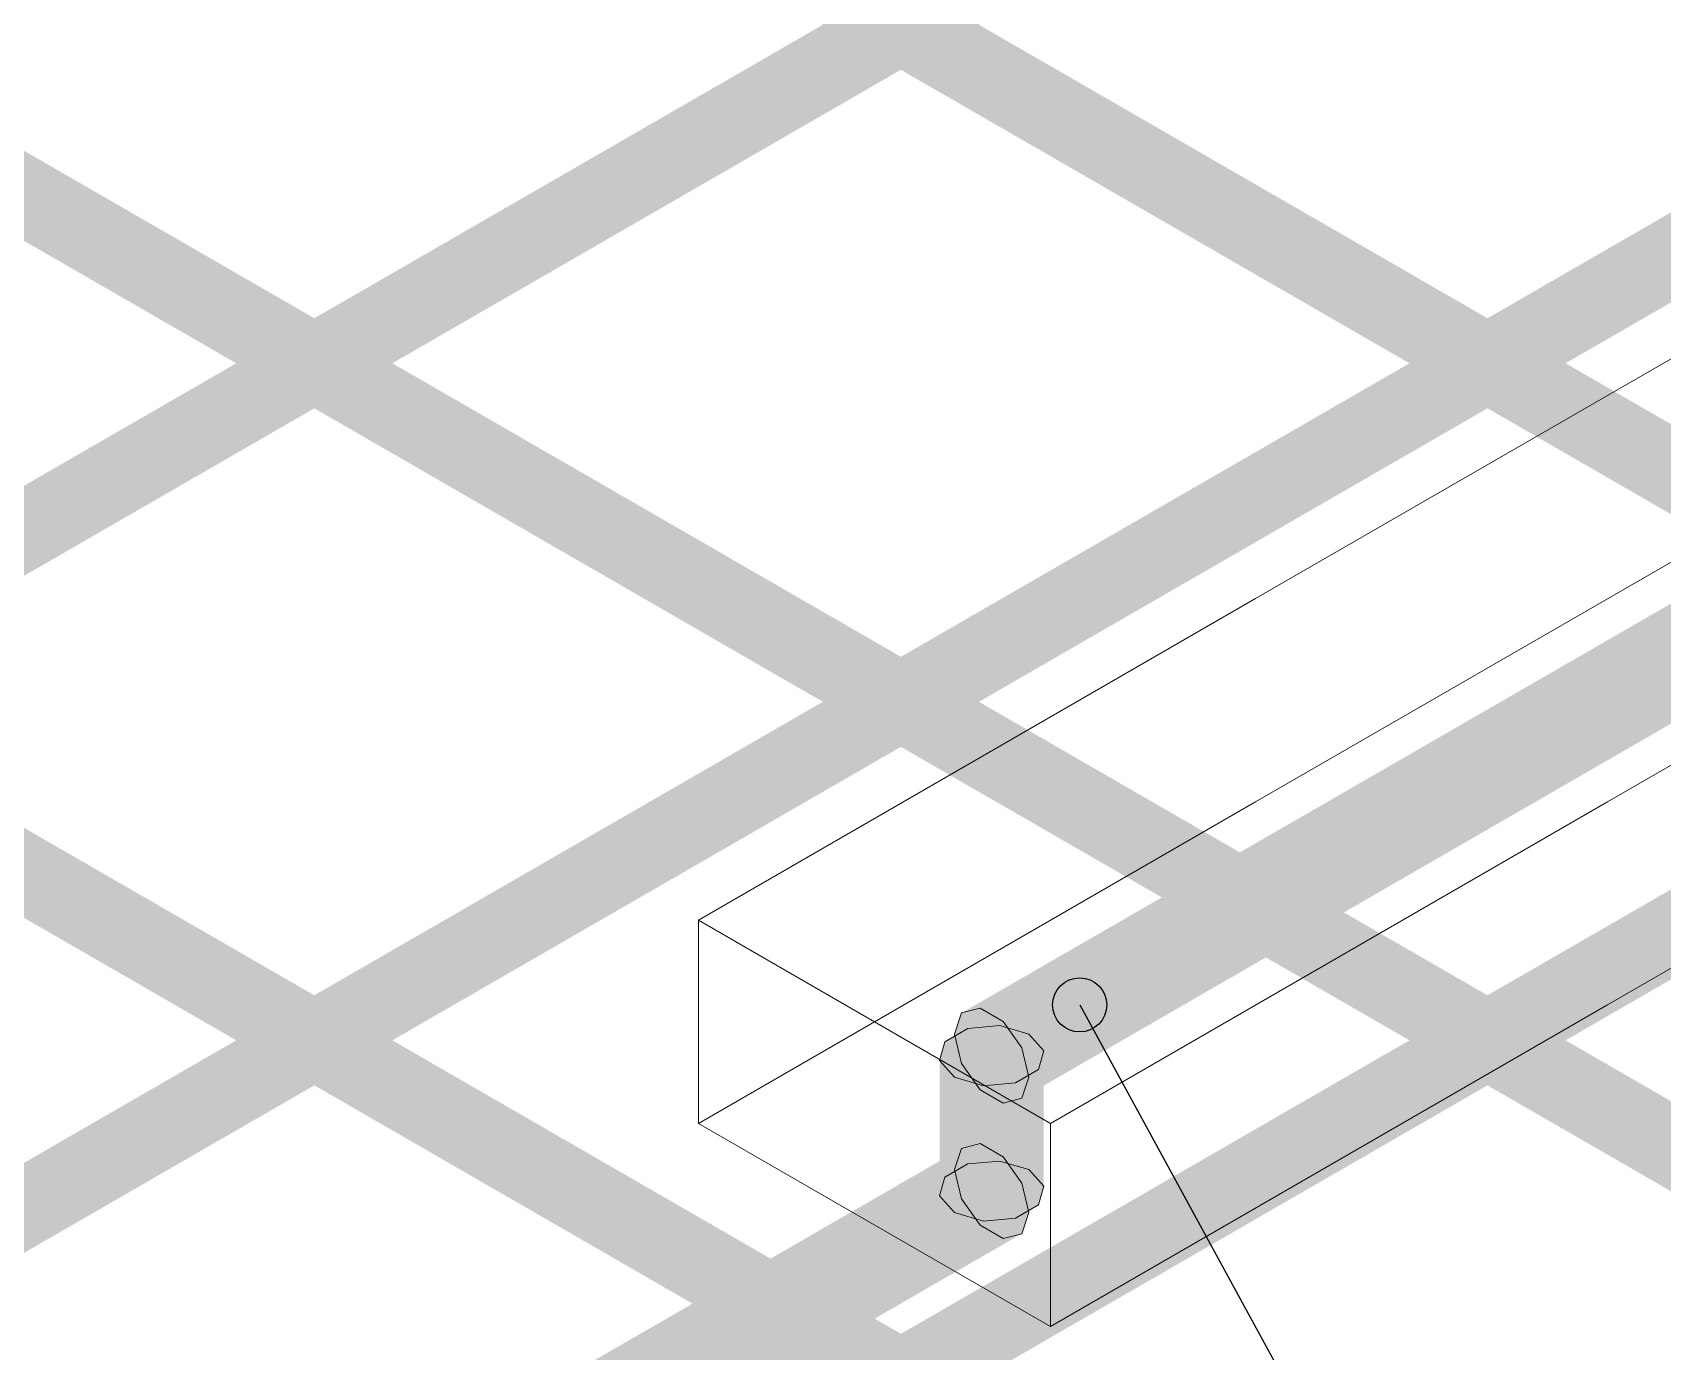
# Model space of a CAD drawing. Header units: metres. Extents: x 0 to 8.41, y 0 to 5.94.
# Drawn here: x 6.2283 to 6.7096, y 1.9076 to 2.2972 of the extents above; entities that cross this region are included whole.
import ezdxf

# ---------------------------------------------------------------- set-up
doc = ezdxf.new("R2010")
doc.units = ezdxf.units.M
doc.header["$LTSCALE"] = 0.25
doc.layers.add('ISO-3D', color=7, linetype='CONTINUOUS', lineweight=13)
doc.layers.add('ISO-3D-ARISTAS', color=250, linetype='CONTINUOUS', lineweight=13)
doc.layers.add('LLAMADAS-NUM', color=30, linetype='CONTINUOUS', lineweight=25, true_color=0xc05014)

msp = doc.modelspace()

# ---------------------------------------------------------------- linework, layer by layer
at = {"layer": 'ISO-3D', "true_color": 0x865538}
for points in [[(6.50696, 2.29279), (6.50283, 2.28695), (6.42435, 2.34048), (6.42023, 2.33464)], [(6.51206, 2.27762), (6.51618, 2.28346), (6.42945, 2.32531), (6.43358, 2.33115)], [(6.58956, 2.2451), (6.58544, 2.23926), (6.50696, 2.29279), (6.50283, 2.28695)], [(6.25115, 2.24048), (6.24702, 2.23464), (6.16854, 2.28818), (6.16442, 2.28233)], [(6.59466, 2.22992), (6.59879, 2.23577), (6.51206, 2.27762), (6.51618, 2.28346)], [(6.25625, 2.22531), (6.26037, 2.23115), (6.17364, 2.273), (6.17777, 2.27884)], [(6.67217, 2.19741), (6.66805, 2.19156), (6.58956, 2.2451), (6.58544, 2.23926)], [(6.33375, 2.19279), (6.32963, 2.18695), (6.25115, 2.24048), (6.24702, 2.23464)], [(6.67727, 2.18223), (6.68139, 2.18807), (6.59466, 2.22992), (6.59879, 2.23577)], [(6.33885, 2.17762), (6.34298, 2.18346), (6.25625, 2.22531), (6.26037, 2.23115)], [(6.75478, 2.14971), (6.75065, 2.14387), (6.67217, 2.19741), (6.66805, 2.19156)], [(6.41636, 2.1451), (6.41223, 2.13926), (6.33375, 2.19279), (6.32963, 2.18695)], [(6.75987, 2.13454), (6.764, 2.14038), (6.67727, 2.18223), (6.68139, 2.18807)], [(6.42146, 2.12992), (6.42558, 2.13577), (6.33885, 2.17762), (6.34298, 2.18346)], [(6.49896, 2.09741), (6.49484, 2.09156), (6.41636, 2.1451), (6.41223, 2.13926)], [(6.50406, 2.08223), (6.50819, 2.08807), (6.42146, 2.12992), (6.42558, 2.13577)], [(6.58157, 2.04971), (6.57745, 2.04387), (6.49896, 2.09741), (6.49484, 2.09156)], [(6.24315, 2.0451), (6.23903, 2.03926), (6.16055, 2.09279), (6.15642, 2.08695)], [(6.58667, 2.03454), (6.59079, 2.04038), (6.50406, 2.08223), (6.50819, 2.08807)], [(6.24825, 2.02992), (6.25238, 2.03577), (6.16565, 2.07762), (6.16977, 2.08346)], [(6.66418, 2.00202), (6.66005, 1.99618), (6.58157, 2.04971), (6.57745, 2.04387)], [(6.32576, 1.99741), (6.32164, 1.99156), (6.24315, 2.0451), (6.23903, 2.03926)], [(6.33086, 1.98223), (6.33498, 1.98807), (6.24825, 2.02992), (6.25238, 2.03577)], [(6.66927, 1.98685), (6.6734, 1.99269), (6.58667, 2.03454), (6.59079, 2.04038)], [(6.74678, 1.95433), (6.74266, 1.94849), (6.66418, 2.00202), (6.66005, 1.99618)], [(6.40837, 1.94971), (6.40424, 1.94387), (6.32576, 1.99741), (6.32164, 1.99156)], [(6.75188, 1.93916), (6.756, 1.945), (6.66927, 1.98685), (6.6734, 1.99269)], [(6.41346, 1.93454), (6.41759, 1.94038), (6.33086, 1.98223), (6.33498, 1.98807)], [(6.49097, 1.90202), (6.48685, 1.89618), (6.40837, 1.94971), (6.40424, 1.94387)], [(6.49607, 1.88685), (6.50019, 1.89269), (6.41346, 1.93454), (6.41759, 1.94038)]]:
    msp.add_solid(points, dxfattribs=at)
at = {"layer": 'ISO-3D', "true_color": 0x7c4f34}
for points in [[(6.51206, 2.29573), (6.50696, 2.29279), (6.42945, 2.34343), (6.42435, 2.34048)], [(6.50696, 2.27467), (6.51206, 2.27762), (6.42435, 2.32237), (6.42945, 2.32531)], [(6.49896, 2.31976), (6.50406, 2.31682), (6.41636, 2.27207), (6.42146, 2.26913)], [(6.50406, 2.2987), (6.49896, 2.30164), (6.42146, 2.25101), (6.41636, 2.25395)], [(6.59466, 2.24804), (6.58956, 2.2451), (6.51206, 2.29573), (6.50696, 2.29279)], [(6.25625, 2.24343), (6.25115, 2.24048), (6.17364, 2.29112), (6.16854, 2.28818)], [(6.58956, 2.22698), (6.59466, 2.22992), (6.50696, 2.27467), (6.51206, 2.27762)], [(6.25115, 2.22237), (6.25625, 2.22531), (6.16854, 2.27006), (6.17364, 2.273)], [(6.41636, 2.27207), (6.42146, 2.26913), (6.33375, 2.22438), (6.33885, 2.22143)], [(6.75478, 2.26745), (6.75987, 2.26451), (6.67217, 2.21976), (6.67727, 2.21682)], [(6.42146, 2.25101), (6.41636, 2.25395), (6.33885, 2.20332), (6.33375, 2.20626)], [(6.67727, 2.20035), (6.67217, 2.19741), (6.59466, 2.24804), (6.58956, 2.2451)], [(6.75987, 2.24639), (6.75478, 2.24934), (6.67727, 2.1987), (6.67217, 2.20164)], [(6.33885, 2.19573), (6.33375, 2.19279), (6.25625, 2.24343), (6.25115, 2.24048)], [(6.67217, 2.17929), (6.67727, 2.18223), (6.58956, 2.22698), (6.59466, 2.22992)], [(6.33375, 2.17467), (6.33885, 2.17762), (6.25115, 2.22237), (6.25625, 2.22531)], [(6.33375, 2.22438), (6.33885, 2.22143), (6.25115, 2.17668), (6.25625, 2.17374)], [(6.67217, 2.21976), (6.67727, 2.21682), (6.58956, 2.17207), (6.59466, 2.16913)], [(6.33885, 2.20332), (6.33375, 2.20626), (6.25625, 2.15562), (6.25115, 2.15857)], [(6.67727, 2.1987), (6.67217, 2.20164), (6.59466, 2.15101), (6.58956, 2.15395)], [(6.75987, 2.15266), (6.75478, 2.14971), (6.67727, 2.20035), (6.67217, 2.19741)], [(6.42146, 2.14804), (6.41636, 2.1451), (6.33885, 2.19573), (6.33375, 2.19279)], [(6.75478, 2.1316), (6.75987, 2.13454), (6.67217, 2.17929), (6.67727, 2.18223)], [(6.25115, 2.17668), (6.25625, 2.17374), (6.16854, 2.12899), (6.17364, 2.12605)], [(6.41636, 2.12698), (6.42146, 2.12992), (6.33375, 2.17467), (6.33885, 2.17762)], [(6.58956, 2.17207), (6.59466, 2.16913), (6.50696, 2.12438), (6.51206, 2.12143)], [(6.25625, 2.15562), (6.25115, 2.15857), (6.17364, 2.10793), (6.16854, 2.11087)], [(6.59466, 2.15101), (6.58956, 2.15395), (6.51206, 2.10332), (6.50696, 2.10626)], [(6.50406, 2.10035), (6.49896, 2.09741), (6.42146, 2.14804), (6.41636, 2.1451)], [(6.49896, 2.07929), (6.50406, 2.08223), (6.41636, 2.12698), (6.42146, 2.12992)], [(6.50696, 2.12438), (6.51206, 2.12143), (6.42435, 2.07668), (6.42945, 2.07374)], [(6.51206, 2.10332), (6.50696, 2.10626), (6.42945, 2.05562), (6.42435, 2.05857)], [(6.58667, 2.05266), (6.58157, 2.04971), (6.50406, 2.10035), (6.49896, 2.09741)], [(6.24825, 2.04804), (6.24315, 2.0451), (6.16565, 2.09573), (6.16055, 2.09279)], [(6.58157, 2.0316), (6.58667, 2.03454), (6.49896, 2.07929), (6.50406, 2.08223)], [(6.24315, 2.02698), (6.24825, 2.02992), (6.16055, 2.07467), (6.16565, 2.07762)], [(6.42435, 2.07668), (6.42945, 2.07374), (6.34175, 2.02899), (6.34685, 2.02605)], [(6.76277, 2.07207), (6.76787, 2.06913), (6.68016, 2.02438), (6.68526, 2.02143)], [(6.42945, 2.05562), (6.42435, 2.05857), (6.34685, 2.00793), (6.34175, 2.01087)], [(6.66927, 2.00497), (6.66418, 2.00202), (6.58667, 2.05266), (6.58157, 2.04971)], [(6.76787, 2.05101), (6.76277, 2.05395), (6.68526, 2.00332), (6.68016, 2.00626)], [(6.33086, 2.00035), (6.32576, 1.99741), (6.24825, 2.04804), (6.24315, 2.0451)], [(6.66418, 1.9839), (6.66927, 1.98685), (6.58157, 2.0316), (6.58667, 2.03454)], [(6.32576, 1.97929), (6.33086, 1.98223), (6.24315, 2.02698), (6.24825, 2.02992)], [(6.34175, 2.02899), (6.34685, 2.02605), (6.25914, 1.9813), (6.26424, 1.97836)], [(6.68016, 2.02438), (6.68526, 2.02143), (6.59756, 1.97668), (6.60266, 1.97374)], [(6.34685, 2.00793), (6.34175, 2.01087), (6.26424, 1.96024), (6.25914, 1.96318)], [(6.68526, 2.00332), (6.68016, 2.00626), (6.60266, 1.95562), (6.59756, 1.95857)], [(6.75188, 1.95727), (6.74678, 1.95433), (6.66927, 2.00497), (6.66418, 2.00202)], [(6.41346, 1.95266), (6.40837, 1.94971), (6.33086, 2.00035), (6.32576, 1.99741)], [(6.74678, 1.93621), (6.75188, 1.93916), (6.66418, 1.9839), (6.66927, 1.98685)], [(6.25914, 1.9813), (6.26424, 1.97836), (6.17654, 1.93361), (6.18163, 1.93066)], [(6.40837, 1.9316), (6.41346, 1.93454), (6.32576, 1.97929), (6.33086, 1.98223)], [(6.59756, 1.97668), (6.60266, 1.97374), (6.51495, 1.92899), (6.52005, 1.92605)], [(6.26424, 1.96024), (6.25914, 1.96318), (6.18163, 1.91255), (6.17654, 1.91549)], [(6.60266, 1.95562), (6.59756, 1.95857), (6.52005, 1.90793), (6.51495, 1.91087)], [(6.49607, 1.90497), (6.49097, 1.90202), (6.41346, 1.95266), (6.40837, 1.94971)], [(6.49097, 1.8839), (6.49607, 1.88685), (6.40837, 1.9316), (6.41346, 1.93454)], [(6.51495, 1.92899), (6.52005, 1.92605), (6.43235, 1.8813), (6.43745, 1.87836)], [(6.52005, 1.90793), (6.51495, 1.91087), (6.43745, 1.86024), (6.43235, 1.86318)]]:
    msp.add_solid(points, dxfattribs=at)
at = {"layer": 'ISO-3D', "true_color": 0x603d28}
for points in [[(6.51618, 2.29466), (6.51206, 2.29573), (6.43358, 2.34235), (6.42945, 2.34343)], [(6.51776, 2.28997), (6.51618, 2.29466), (6.43515, 2.33766), (6.43358, 2.34235)], [(6.50126, 2.28044), (6.50283, 2.27575), (6.41865, 2.32813), (6.42023, 2.32344)], [(6.50283, 2.27575), (6.50696, 2.27467), (6.42023, 2.32344), (6.42435, 2.32237)], [(6.59879, 2.24696), (6.59466, 2.24804), (6.51618, 2.29466), (6.51206, 2.29573)], [(6.26037, 2.24235), (6.25625, 2.24343), (6.17777, 2.29004), (6.17364, 2.29112)], [(6.60036, 2.24227), (6.59879, 2.24696), (6.51776, 2.28997), (6.51618, 2.29466)], [(6.26195, 2.23766), (6.26037, 2.24235), (6.17934, 2.28535), (6.17777, 2.29004)], [(6.58386, 2.23275), (6.58544, 2.22806), (6.50126, 2.28044), (6.50283, 2.27575)], [(6.24545, 2.22813), (6.24702, 2.22344), (6.16284, 2.27583), (6.16442, 2.27114)], [(6.58544, 2.22806), (6.58956, 2.22698), (6.50283, 2.27575), (6.50696, 2.27467)], [(6.24702, 2.22344), (6.25115, 2.22237), (6.16442, 2.27114), (6.16854, 2.27006)], [(6.68139, 2.19927), (6.67727, 2.20035), (6.59879, 2.24696), (6.59466, 2.24804)], [(6.34298, 2.19466), (6.33885, 2.19573), (6.26037, 2.24235), (6.25625, 2.24343)], [(6.68297, 2.19458), (6.68139, 2.19927), (6.60036, 2.24227), (6.59879, 2.24696)], [(6.34455, 2.18997), (6.34298, 2.19466), (6.26195, 2.23766), (6.26037, 2.24235)], [(6.66647, 2.18506), (6.66805, 2.18037), (6.58386, 2.23275), (6.58544, 2.22806)], [(6.32805, 2.18044), (6.32963, 2.17575), (6.24545, 2.22813), (6.24702, 2.22344)], [(6.32963, 2.17575), (6.33375, 2.17467), (6.24702, 2.22344), (6.25115, 2.22237)], [(6.66805, 2.18037), (6.67217, 2.17929), (6.58544, 2.22806), (6.58956, 2.22698)], [(6.764, 2.15158), (6.75987, 2.15266), (6.68139, 2.19927), (6.67727, 2.20035)], [(6.42558, 2.14696), (6.42146, 2.14804), (6.34298, 2.19466), (6.33885, 2.19573)], [(6.42716, 2.14227), (6.42558, 2.14696), (6.34455, 2.18997), (6.34298, 2.19466)], [(6.76557, 2.14689), (6.764, 2.15158), (6.68297, 2.19458), (6.68139, 2.19927)], [(6.74908, 2.13736), (6.75065, 2.13268), (6.66647, 2.18506), (6.66805, 2.18037)], [(6.41066, 2.13275), (6.41223, 2.12806), (6.32805, 2.18044), (6.32963, 2.17575)], [(6.75065, 2.13268), (6.75478, 2.1316), (6.66805, 2.18037), (6.67217, 2.17929)], [(6.41223, 2.12806), (6.41636, 2.12698), (6.32963, 2.17575), (6.33375, 2.17467)], [(6.50819, 2.09927), (6.50406, 2.10035), (6.42558, 2.14696), (6.42146, 2.14804)], [(6.50976, 2.09458), (6.50819, 2.09927), (6.42716, 2.14227), (6.42558, 2.14696)], [(6.49326, 2.08506), (6.49484, 2.08037), (6.41066, 2.13275), (6.41223, 2.12806)], [(6.49484, 2.08037), (6.49896, 2.07929), (6.41223, 2.12806), (6.41636, 2.12698)], [(6.59079, 2.05158), (6.58667, 2.05266), (6.50819, 2.09927), (6.50406, 2.10035)], [(6.59237, 2.04689), (6.59079, 2.05158), (6.50976, 2.09458), (6.50819, 2.09927)], [(6.25238, 2.04696), (6.24825, 2.04804), (6.16977, 2.09466), (6.16565, 2.09573)], [(6.25395, 2.04227), (6.25238, 2.04696), (6.17135, 2.08997), (6.16977, 2.09466)], [(6.57587, 2.03736), (6.57745, 2.03268), (6.49326, 2.08506), (6.49484, 2.08037)], [(6.23745, 2.03275), (6.23903, 2.02806), (6.15485, 2.08044), (6.15642, 2.07575)], [(6.57745, 2.03268), (6.58157, 2.0316), (6.49484, 2.08037), (6.49896, 2.07929)], [(6.23903, 2.02806), (6.24315, 2.02698), (6.15642, 2.07575), (6.16055, 2.07467)], [(6.6734, 2.00389), (6.66927, 2.00497), (6.59079, 2.05158), (6.58667, 2.05266)], [(6.67497, 1.9992), (6.6734, 2.00389), (6.59237, 2.04689), (6.59079, 2.05158)], [(6.33498, 1.99927), (6.33086, 2.00035), (6.25238, 2.04696), (6.24825, 2.04804)], [(6.33656, 1.99458), (6.33498, 1.99927), (6.25395, 2.04227), (6.25238, 2.04696)], [(6.65848, 1.98967), (6.66005, 1.98498), (6.57587, 2.03736), (6.57745, 2.03268)], [(6.32006, 1.98506), (6.32164, 1.98037), (6.23745, 2.03275), (6.23903, 2.02806)], [(6.66005, 1.98498), (6.66418, 1.9839), (6.57745, 2.03268), (6.58157, 2.0316)], [(6.32164, 1.98037), (6.32576, 1.97929), (6.23903, 2.02806), (6.24315, 2.02698)], [(6.756, 1.95619), (6.75188, 1.95727), (6.6734, 2.00389), (6.66927, 2.00497)], [(6.75758, 1.9515), (6.756, 1.95619), (6.67497, 1.9992), (6.6734, 2.00389)], [(6.41759, 1.95158), (6.41346, 1.95266), (6.33498, 1.99927), (6.33086, 2.00035)], [(6.41916, 1.94689), (6.41759, 1.95158), (6.33656, 1.99458), (6.33498, 1.99927)], [(6.74108, 1.94198), (6.74266, 1.93729), (6.65848, 1.98967), (6.66005, 1.98498)], [(6.40267, 1.93736), (6.40424, 1.93268), (6.32006, 1.98506), (6.32164, 1.98037)], [(6.74266, 1.93729), (6.74678, 1.93621), (6.66005, 1.98498), (6.66418, 1.9839)], [(6.40424, 1.93268), (6.40837, 1.9316), (6.32164, 1.98037), (6.32576, 1.97929)], [(6.50019, 1.90389), (6.49607, 1.90497), (6.41759, 1.95158), (6.41346, 1.95266)], [(6.50177, 1.8992), (6.50019, 1.90389), (6.41916, 1.94689), (6.41759, 1.95158)], [(6.48527, 1.88967), (6.48685, 1.88498), (6.40267, 1.93736), (6.40424, 1.93268)], [(6.48685, 1.88498), (6.49097, 1.8839), (6.40424, 1.93268), (6.40837, 1.9316)]]:
    msp.add_solid(points, dxfattribs=at)
at = {"layer": 'ISO-3D', "true_color": 0x7b4f34}
for points in [[(6.50283, 2.28695), (6.50126, 2.28044), (6.42023, 2.33464), (6.41865, 2.32813)], [(6.51618, 2.28346), (6.51776, 2.28997), (6.43358, 2.33115), (6.43515, 2.33766)], [(6.58544, 2.23926), (6.58386, 2.23275), (6.50283, 2.28695), (6.50126, 2.28044)], [(6.59879, 2.23577), (6.60036, 2.24227), (6.51618, 2.28346), (6.51776, 2.28997)], [(6.24702, 2.23464), (6.24545, 2.22813), (6.16442, 2.28233), (6.16284, 2.27583)], [(6.26037, 2.23115), (6.26195, 2.23766), (6.17777, 2.27884), (6.17934, 2.28535)], [(6.66805, 2.19156), (6.66647, 2.18506), (6.58544, 2.23926), (6.58386, 2.23275)], [(6.68139, 2.18807), (6.68297, 2.19458), (6.59879, 2.23577), (6.60036, 2.24227)], [(6.32963, 2.18695), (6.32805, 2.18044), (6.24702, 2.23464), (6.24545, 2.22813)], [(6.34298, 2.18346), (6.34455, 2.18997), (6.26037, 2.23115), (6.26195, 2.23766)], [(6.764, 2.14038), (6.76557, 2.14689), (6.68139, 2.18807), (6.68297, 2.19458)], [(6.42558, 2.13577), (6.42716, 2.14227), (6.34298, 2.18346), (6.34455, 2.18997)], [(6.75065, 2.14387), (6.74908, 2.13736), (6.66805, 2.19156), (6.66647, 2.18506)], [(6.41223, 2.13926), (6.41066, 2.13275), (6.32963, 2.18695), (6.32805, 2.18044)], [(6.50819, 2.08807), (6.50976, 2.09458), (6.42558, 2.13577), (6.42716, 2.14227)], [(6.49484, 2.09156), (6.49326, 2.08506), (6.41223, 2.13926), (6.41066, 2.13275)], [(6.59079, 2.04038), (6.59237, 2.04689), (6.50819, 2.08807), (6.50976, 2.09458)], [(6.25238, 2.03577), (6.25395, 2.04227), (6.16977, 2.08346), (6.17135, 2.08997)], [(6.57745, 2.04387), (6.57587, 2.03736), (6.49484, 2.09156), (6.49326, 2.08506)], [(6.23903, 2.03926), (6.23745, 2.03275), (6.15642, 2.08695), (6.15485, 2.08044)], [(6.6734, 1.99269), (6.67497, 1.9992), (6.59079, 2.04038), (6.59237, 2.04689)], [(6.33498, 1.98807), (6.33656, 1.99458), (6.25238, 2.03577), (6.25395, 2.04227)], [(6.66005, 1.99618), (6.65848, 1.98967), (6.57745, 2.04387), (6.57587, 2.03736)], [(6.32164, 1.99156), (6.32006, 1.98506), (6.23903, 2.03926), (6.23745, 2.03275)], [(6.756, 1.945), (6.75758, 1.9515), (6.6734, 1.99269), (6.67497, 1.9992)], [(6.41759, 1.94038), (6.41916, 1.94689), (6.33498, 1.98807), (6.33656, 1.99458)], [(6.74266, 1.94849), (6.74108, 1.94198), (6.66005, 1.99618), (6.65848, 1.98967)], [(6.40424, 1.94387), (6.40267, 1.93736), (6.32164, 1.99156), (6.32006, 1.98506)], [(6.50019, 1.89269), (6.50177, 1.8992), (6.41759, 1.94038), (6.41916, 1.94689)], [(6.48685, 1.89618), (6.48527, 1.88967), (6.40424, 1.94387), (6.40267, 1.93736)]]:
    msp.add_solid(points, dxfattribs=at)
at = {"layer": 'ISO-3D', "true_color": 0x67422b}
for points in [[(6.49484, 2.31868), (6.49896, 2.31976), (6.41223, 2.27099), (6.41636, 2.27207)], [(6.50819, 2.29978), (6.50406, 2.2987), (6.42558, 2.25209), (6.42146, 2.25101)], [(6.41223, 2.27099), (6.41636, 2.27207), (6.32963, 2.2233), (6.33375, 2.22438)], [(6.75065, 2.26637), (6.75478, 2.26745), (6.66805, 2.21868), (6.67217, 2.21976)], [(6.42558, 2.25209), (6.42146, 2.25101), (6.34298, 2.20439), (6.33885, 2.20332)], [(6.764, 2.24747), (6.75987, 2.24639), (6.68139, 2.19978), (6.67727, 2.1987)], [(6.32963, 2.2233), (6.33375, 2.22438), (6.24702, 2.17561), (6.25115, 2.17668)], [(6.66805, 2.21868), (6.67217, 2.21976), (6.58544, 2.17099), (6.58956, 2.17207)], [(6.34298, 2.20439), (6.33885, 2.20332), (6.26037, 2.1567), (6.25625, 2.15562)], [(6.68139, 2.19978), (6.67727, 2.1987), (6.59879, 2.15209), (6.59466, 2.15101)], [(6.24702, 2.17561), (6.25115, 2.17668), (6.16442, 2.12791), (6.16854, 2.12899)], [(6.58544, 2.17099), (6.58956, 2.17207), (6.50283, 2.1233), (6.50696, 2.12438)], [(6.26037, 2.1567), (6.25625, 2.15562), (6.17777, 2.10901), (6.17364, 2.10793)], [(6.59879, 2.15209), (6.59466, 2.15101), (6.51618, 2.10439), (6.51206, 2.10332)], [(6.50283, 2.1233), (6.50696, 2.12438), (6.42023, 2.07561), (6.42435, 2.07668)], [(6.51618, 2.10439), (6.51206, 2.10332), (6.43358, 2.0567), (6.42945, 2.05562)], [(6.42023, 2.07561), (6.42435, 2.07668), (6.33762, 2.02791), (6.34175, 2.02899)], [(6.75864, 2.07099), (6.76277, 2.07207), (6.67604, 2.0233), (6.68016, 2.02438)], [(6.43358, 2.0567), (6.42945, 2.05562), (6.35097, 2.00901), (6.34685, 2.00793)], [(6.77199, 2.05209), (6.76787, 2.05101), (6.68939, 2.00439), (6.68526, 2.00332)], [(6.33762, 2.02791), (6.34175, 2.02899), (6.25502, 1.98022), (6.25914, 1.9813)], [(6.67604, 2.0233), (6.68016, 2.02438), (6.59343, 1.97561), (6.59756, 1.97668)], [(6.35097, 2.00901), (6.34685, 2.00793), (6.26836, 1.96132), (6.26424, 1.96024)], [(6.68939, 2.00439), (6.68526, 2.00332), (6.60678, 1.9567), (6.60266, 1.95562)], [(6.25502, 1.98022), (6.25914, 1.9813), (6.17241, 1.93253), (6.17654, 1.93361)], [(6.59343, 1.97561), (6.59756, 1.97668), (6.51083, 1.92791), (6.51495, 1.92899)], [(6.26836, 1.96132), (6.26424, 1.96024), (6.18576, 1.91363), (6.18163, 1.91255)], [(6.60678, 1.9567), (6.60266, 1.95562), (6.52418, 1.90901), (6.52005, 1.90793)], [(6.51083, 1.92791), (6.51495, 1.92899), (6.42822, 1.88022), (6.43235, 1.8813)], [(6.52418, 1.90901), (6.52005, 1.90793), (6.44157, 1.86132), (6.43745, 1.86024)]]:
    msp.add_solid(points, dxfattribs=at)
at = {"layer": 'ISO-3D', "true_color": 0x553624}
for points in [[(6.49326, 2.31399), (6.49484, 2.31868), (6.41066, 2.2663), (6.41223, 2.27099)], [(6.50976, 2.30447), (6.50819, 2.29978), (6.42716, 2.25678), (6.42558, 2.25209)], [(6.41066, 2.2663), (6.41223, 2.27099), (6.32805, 2.21861), (6.32963, 2.2233)], [(6.74908, 2.26169), (6.75065, 2.26637), (6.66647, 2.21399), (6.66805, 2.21868)], [(6.42716, 2.25678), (6.42558, 2.25209), (6.34455, 2.20908), (6.34298, 2.20439)], [(6.76557, 2.25216), (6.764, 2.24747), (6.68297, 2.20447), (6.68139, 2.19978)], [(6.32805, 2.21861), (6.32963, 2.2233), (6.24545, 2.17092), (6.24702, 2.17561)], [(6.66647, 2.21399), (6.66805, 2.21868), (6.58386, 2.1663), (6.58544, 2.17099)], [(6.34455, 2.20908), (6.34298, 2.20439), (6.26195, 2.16139), (6.26037, 2.1567)], [(6.68297, 2.20447), (6.68139, 2.19978), (6.60036, 2.15678), (6.59879, 2.15209)], [(6.24545, 2.17092), (6.24702, 2.17561), (6.16284, 2.12322), (6.16442, 2.12791)], [(6.58386, 2.1663), (6.58544, 2.17099), (6.50126, 2.11861), (6.50283, 2.1233)], [(6.26195, 2.16139), (6.26037, 2.1567), (6.17934, 2.1137), (6.17777, 2.10901)], [(6.60036, 2.15678), (6.59879, 2.15209), (6.51776, 2.10908), (6.51618, 2.10439)], [(6.50126, 2.11861), (6.50283, 2.1233), (6.41865, 2.07092), (6.42023, 2.07561)], [(6.51776, 2.10908), (6.51618, 2.10439), (6.43515, 2.06139), (6.43358, 2.0567)], [(6.41865, 2.07092), (6.42023, 2.07561), (6.33605, 2.02322), (6.33762, 2.02791)], [(6.75707, 2.0663), (6.75864, 2.07099), (6.67446, 2.01861), (6.67604, 2.0233)], [(6.43515, 2.06139), (6.43358, 2.0567), (6.35255, 2.0137), (6.35097, 2.00901)], [(6.77357, 2.05678), (6.77199, 2.05209), (6.69096, 2.00908), (6.68939, 2.00439)], [(6.33605, 2.02322), (6.33762, 2.02791), (6.25344, 1.97553), (6.25502, 1.98022)], [(6.67446, 2.01861), (6.67604, 2.0233), (6.59186, 1.97092), (6.59343, 1.97561)], [(6.35255, 2.0137), (6.35097, 2.00901), (6.26994, 1.96601), (6.26836, 1.96132)], [(6.69096, 2.00908), (6.68939, 2.00439), (6.60836, 1.96139), (6.60678, 1.9567)], [(6.25344, 1.97553), (6.25502, 1.98022), (6.17084, 1.92784), (6.17241, 1.93253)], [(6.59186, 1.97092), (6.59343, 1.97561), (6.50925, 1.92322), (6.51083, 1.92791)], [(6.26994, 1.96601), (6.26836, 1.96132), (6.18733, 1.91831), (6.18576, 1.91363)], [(6.60836, 1.96139), (6.60678, 1.9567), (6.52575, 1.9137), (6.52418, 1.90901)], [(6.50925, 1.92322), (6.51083, 1.92791), (6.42665, 1.87553), (6.42822, 1.88022)], [(6.52575, 1.9137), (6.52418, 1.90901), (6.44315, 1.86601), (6.44157, 1.86132)]]:
    msp.add_solid(points, dxfattribs=at)
at = {"layer": 'ISO-3D', "true_color": 0x7f5135}
for points in [[(6.50406, 2.31682), (6.50819, 2.31098), (6.42146, 2.26913), (6.42558, 2.26328)], [(6.49896, 2.30164), (6.49484, 2.30749), (6.41636, 2.25395), (6.41223, 2.25979)], [(6.42146, 2.26913), (6.42558, 2.26328), (6.33885, 2.22143), (6.34298, 2.21559)], [(6.75987, 2.26451), (6.764, 2.25867), (6.67727, 2.21682), (6.68139, 2.21098)], [(6.41636, 2.25395), (6.41223, 2.25979), (6.33375, 2.20626), (6.32963, 2.2121)], [(6.75478, 2.24934), (6.75065, 2.25518), (6.67217, 2.20164), (6.66805, 2.20749)], [(6.33885, 2.22143), (6.34298, 2.21559), (6.25625, 2.17374), (6.26037, 2.1679)], [(6.67727, 2.21682), (6.68139, 2.21098), (6.59466, 2.16913), (6.59879, 2.16328)], [(6.33375, 2.20626), (6.32963, 2.2121), (6.25115, 2.15857), (6.24702, 2.16441)], [(6.67217, 2.20164), (6.66805, 2.20749), (6.58956, 2.15395), (6.58544, 2.15979)], [(6.25625, 2.17374), (6.26037, 2.1679), (6.17364, 2.12605), (6.17777, 2.12021)], [(6.59466, 2.16913), (6.59879, 2.16328), (6.51206, 2.12143), (6.51618, 2.11559)], [(6.25115, 2.15857), (6.24702, 2.16441), (6.16854, 2.11087), (6.16442, 2.11672)], [(6.58956, 2.15395), (6.58544, 2.15979), (6.50696, 2.10626), (6.50283, 2.1121)], [(6.51206, 2.12143), (6.51618, 2.11559), (6.42945, 2.07374), (6.43358, 2.0679)], [(6.50696, 2.10626), (6.50283, 2.1121), (6.42435, 2.05857), (6.42023, 2.06441)], [(6.42945, 2.07374), (6.43358, 2.0679), (6.34685, 2.02605), (6.35097, 2.02021)], [(6.76787, 2.06913), (6.77199, 2.06328), (6.68526, 2.02143), (6.68939, 2.01559)], [(6.42435, 2.05857), (6.42023, 2.06441), (6.34175, 2.01087), (6.33762, 2.01672)], [(6.76277, 2.05395), (6.75864, 2.05979), (6.68016, 2.00626), (6.67604, 2.0121)], [(6.34685, 2.02605), (6.35097, 2.02021), (6.26424, 1.97836), (6.26836, 1.97251)], [(6.68526, 2.02143), (6.68939, 2.01559), (6.60266, 1.97374), (6.60678, 1.9679)], [(6.34175, 2.01087), (6.33762, 2.01672), (6.25914, 1.96318), (6.25502, 1.96902)], [(6.68016, 2.00626), (6.67604, 2.0121), (6.59756, 1.95857), (6.59343, 1.96441)], [(6.26424, 1.97836), (6.26836, 1.97251), (6.18163, 1.93066), (6.18576, 1.92482)], [(6.60266, 1.97374), (6.60678, 1.9679), (6.52005, 1.92605), (6.52418, 1.92021)], [(6.25914, 1.96318), (6.25502, 1.96902), (6.17654, 1.91549), (6.17241, 1.92133)], [(6.59756, 1.95857), (6.59343, 1.96441), (6.51495, 1.91087), (6.51083, 1.91672)], [(6.52005, 1.92605), (6.52418, 1.92021), (6.43745, 1.87836), (6.44157, 1.87251)], [(6.51495, 1.91087), (6.51083, 1.91672), (6.43235, 1.86318), (6.42822, 1.86902)]]:
    msp.add_solid(points, dxfattribs=at)
at = {"layer": 'ISO-3D', "true_color": 0x70472f}
for points in [[(6.49484, 2.30749), (6.49326, 2.31399), (6.41223, 2.25979), (6.41066, 2.2663)], [(6.50819, 2.31098), (6.50976, 2.30447), (6.42558, 2.26328), (6.42716, 2.25678)], [(6.41223, 2.25979), (6.41066, 2.2663), (6.32963, 2.2121), (6.32805, 2.21861)], [(6.42558, 2.26328), (6.42716, 2.25678), (6.34298, 2.21559), (6.34455, 2.20908)], [(6.75065, 2.25518), (6.74908, 2.26169), (6.66805, 2.20749), (6.66647, 2.21399)], [(6.764, 2.25867), (6.76557, 2.25216), (6.68139, 2.21098), (6.68297, 2.20447)], [(6.32963, 2.2121), (6.32805, 2.21861), (6.24702, 2.16441), (6.24545, 2.17092)], [(6.34298, 2.21559), (6.34455, 2.20908), (6.26037, 2.1679), (6.26195, 2.16139)], [(6.66805, 2.20749), (6.66647, 2.21399), (6.58544, 2.15979), (6.58386, 2.1663)], [(6.68139, 2.21098), (6.68297, 2.20447), (6.59879, 2.16328), (6.60036, 2.15678)], [(6.24702, 2.16441), (6.24545, 2.17092), (6.16442, 2.11672), (6.16284, 2.12322)], [(6.26037, 2.1679), (6.26195, 2.16139), (6.17777, 2.12021), (6.17934, 2.1137)], [(6.58544, 2.15979), (6.58386, 2.1663), (6.50283, 2.1121), (6.50126, 2.11861)], [(6.59879, 2.16328), (6.60036, 2.15678), (6.51618, 2.11559), (6.51776, 2.10908)], [(6.50283, 2.1121), (6.50126, 2.11861), (6.42023, 2.06441), (6.41865, 2.07092)], [(6.51618, 2.11559), (6.51776, 2.10908), (6.43358, 2.0679), (6.43515, 2.06139)], [(6.42023, 2.06441), (6.41865, 2.07092), (6.33762, 2.01672), (6.33605, 2.02322)], [(6.43358, 2.0679), (6.43515, 2.06139), (6.35097, 2.02021), (6.35255, 2.0137)], [(6.75864, 2.05979), (6.75707, 2.0663), (6.67604, 2.0121), (6.67446, 2.01861)], [(6.77199, 2.06328), (6.77357, 2.05678), (6.68939, 2.01559), (6.69096, 2.00908)], [(6.33762, 2.01672), (6.33605, 2.02322), (6.25502, 1.96902), (6.25344, 1.97553)], [(6.35097, 2.02021), (6.35255, 2.0137), (6.26836, 1.97251), (6.26994, 1.96601)], [(6.67604, 2.0121), (6.67446, 2.01861), (6.59343, 1.96441), (6.59186, 1.97092)], [(6.68939, 2.01559), (6.69096, 2.00908), (6.60678, 1.9679), (6.60836, 1.96139)], [(6.25502, 1.96902), (6.25344, 1.97553), (6.17241, 1.92133), (6.17084, 1.92784)], [(6.26836, 1.97251), (6.26994, 1.96601), (6.18576, 1.92482), (6.18733, 1.91831)], [(6.59343, 1.96441), (6.59186, 1.97092), (6.51083, 1.91672), (6.50925, 1.92322)], [(6.60678, 1.9679), (6.60836, 1.96139), (6.52418, 1.92021), (6.52575, 1.9137)], [(6.51083, 1.91672), (6.50925, 1.92322), (6.42822, 1.86902), (6.42665, 1.87553)], [(6.52418, 1.92021), (6.52575, 1.9137), (6.44157, 1.87251), (6.44315, 1.86601)]]:
    msp.add_solid(points, dxfattribs=at)
at = {"layer": 'ISO-3D', "true_color": 0x4f4d49}
for points in [[(6.76032, 2.15135), (6.76242, 2.1576), (6.67371, 2.10135), (6.67581, 2.1076)], [(6.78231, 2.13865), (6.78021, 2.1324), (6.69571, 2.08865), (6.69361, 2.0824)], [(6.67371, 2.10135), (6.67581, 2.1076), (6.58711, 2.05135), (6.58921, 2.0576)], [(6.69571, 2.08865), (6.69361, 2.0824), (6.60911, 2.03865), (6.60701, 2.0324)], [(6.58711, 2.05135), (6.58921, 2.0576), (6.50051, 2.00135), (6.50261, 2.0076)], [(6.60911, 2.03865), (6.60701, 2.0324), (6.5225, 1.98865), (6.5204, 1.9824)], [(6.50051, 1.96135), (6.50261, 1.9676), (6.41391, 1.91135), (6.41601, 1.9176)], [(6.5225, 1.94865), (6.5204, 1.9424), (6.4359, 1.89865), (6.4338, 1.8924)], [(6.41391, 1.91135), (6.41601, 1.9176), (6.3273, 1.86135), (6.3294, 1.8676)]]:
    msp.add_solid(points, dxfattribs=at)
at = {"layer": 'ISO-3D', "true_color": 0x605d58}
for points in [[(6.76242, 2.1576), (6.76792, 2.15904), (6.67581, 2.1076), (6.68131, 2.10904)], [(6.78021, 2.1324), (6.77471, 2.13096), (6.69361, 2.0824), (6.68811, 2.08096)], [(6.67581, 2.1076), (6.68131, 2.10904), (6.58921, 2.0576), (6.59471, 2.05904)], [(6.69361, 2.0824), (6.68811, 2.08096), (6.60701, 2.0324), (6.60151, 2.03096)], [(6.58921, 2.0576), (6.59471, 2.05904), (6.50261, 2.0076), (6.50811, 2.00904)], [(6.60701, 2.0324), (6.60151, 2.03096), (6.5204, 1.9824), (6.51491, 1.98096)], [(6.52687, 1.9964), (6.5225, 2.00135), (6.52687, 1.9564), (6.5225, 1.96135)], [(6.49614, 1.9936), (6.50051, 1.98865), (6.49614, 1.9536), (6.50051, 1.94865)], [(6.50261, 1.9676), (6.50811, 1.96904), (6.41601, 1.9176), (6.42151, 1.91904)], [(6.5204, 1.9424), (6.51491, 1.94096), (6.4338, 1.8924), (6.4283, 1.89096)], [(6.41601, 1.9176), (6.42151, 1.91904), (6.3294, 1.8676), (6.3349, 1.86904)]]:
    msp.add_solid(points, dxfattribs=at)
at = {"layer": 'ISO-3D', "true_color": 0x736f6a}
for points in [[(6.76792, 2.15904), (6.77471, 2.15512), (6.68131, 2.10904), (6.68811, 2.10512)], [(6.77471, 2.13096), (6.76792, 2.13488), (6.68811, 2.08096), (6.68131, 2.08488)], [(6.68131, 2.10904), (6.68811, 2.10512), (6.59471, 2.05904), (6.60151, 2.05512)], [(6.68811, 2.08096), (6.68131, 2.08488), (6.60151, 2.03096), (6.59471, 2.03488)], [(6.59471, 2.05904), (6.60151, 2.05512), (6.50811, 2.00904), (6.51491, 2.00512)], [(6.60151, 2.03096), (6.59471, 2.03488), (6.51491, 1.98096), (6.50811, 1.98488)], [(6.51151, 1.995), (6.50444, 2.003), (6.49765, 1.99908)], [(6.51151, 1.995), (6.51394, 2.00387), (6.50444, 2.003)], [(6.51151, 1.995), (6.5225, 2.00135), (6.51394, 2.00387)], [(6.51151, 1.995), (6.49765, 1.99908), (6.49614, 1.9936)], [(6.51151, 1.995), (6.52687, 1.9964), (6.5225, 2.00135)], [(6.51151, 1.995), (6.49614, 1.9936), (6.50051, 1.98865)], [(6.51151, 1.995), (6.50051, 1.98865), (6.50907, 1.98613)], [(6.51151, 1.995), (6.50907, 1.98613), (6.51857, 1.987)], [(6.51151, 1.995), (6.52537, 1.99092), (6.52687, 1.9964)], [(6.51151, 1.995), (6.51857, 1.987), (6.52537, 1.99092)], [(6.50811, 1.96904), (6.51491, 1.96512), (6.42151, 1.91904), (6.4283, 1.91512)], [(6.51151, 1.955), (6.51394, 1.96387), (6.50444, 1.963)], [(6.51151, 1.955), (6.5225, 1.96135), (6.51394, 1.96387)], [(6.51151, 1.955), (6.49765, 1.95908), (6.49614, 1.9536)], [(6.51151, 1.955), (6.50444, 1.963), (6.49765, 1.95908)], [(6.51151, 1.955), (6.52687, 1.9564), (6.5225, 1.96135)], [(6.51151, 1.955), (6.49614, 1.9536), (6.50051, 1.94865)], [(6.51151, 1.955), (6.50051, 1.94865), (6.50907, 1.94613)], [(6.51151, 1.955), (6.50907, 1.94613), (6.51857, 1.947)], [(6.51151, 1.955), (6.52537, 1.95092), (6.52687, 1.9564)], [(6.51151, 1.955), (6.51857, 1.947), (6.52537, 1.95092)], [(6.51491, 1.94096), (6.50811, 1.94488), (6.4283, 1.89096), (6.42151, 1.89488)], [(6.42151, 1.91904), (6.4283, 1.91512), (6.3349, 1.86904), (6.3417, 1.86512)]]:
    msp.add_solid(points, dxfattribs=at)
at = {"layer": 'ISO-3D', "true_color": 0x686560}
for points in [[(6.76242, 2.14267), (6.76032, 2.15135), (6.67581, 2.09267), (6.67371, 2.10135)], [(6.78021, 2.14733), (6.78231, 2.13865), (6.69361, 2.09733), (6.69571, 2.08865)], [(6.67581, 2.09267), (6.67371, 2.10135), (6.58921, 2.04267), (6.58711, 2.05135)], [(6.69361, 2.09733), (6.69571, 2.08865), (6.60701, 2.04733), (6.60911, 2.03865)], [(6.58921, 2.04267), (6.58711, 2.05135), (6.50261, 1.99267), (6.50051, 2.00135)], [(6.60701, 2.04733), (6.60911, 2.03865), (6.5204, 1.99733), (6.5225, 1.98865)], [(6.50261, 1.95267), (6.50051, 1.96135), (6.41601, 1.90267), (6.41391, 1.91135)], [(6.5204, 1.95733), (6.5225, 1.94865), (6.4338, 1.90733), (6.4359, 1.89865)], [(6.41601, 1.90267), (6.41391, 1.91135), (6.3294, 1.85267), (6.3273, 1.86135)]]:
    msp.add_solid(points, dxfattribs=at)
at = {"layer": 'ISO-3D', "true_color": 0x76726d}
for points in [[(6.77471, 2.15512), (6.78021, 2.14733), (6.68811, 2.10512), (6.69361, 2.09733)], [(6.76792, 2.13488), (6.76242, 2.14267), (6.68131, 2.08488), (6.67581, 2.09267)], [(6.68811, 2.10512), (6.69361, 2.09733), (6.60151, 2.05512), (6.60701, 2.04733)], [(6.68131, 2.08488), (6.67581, 2.09267), (6.59471, 2.03488), (6.58921, 2.04267)], [(6.60151, 2.05512), (6.60701, 2.04733), (6.51491, 2.00512), (6.5204, 1.99733)], [(6.59471, 2.03488), (6.58921, 2.04267), (6.50811, 1.98488), (6.50261, 1.99267)], [(6.51491, 1.96512), (6.5204, 1.95733), (6.4283, 1.91512), (6.4338, 1.90733)], [(6.50811, 1.94488), (6.50261, 1.95267), (6.42151, 1.89488), (6.41601, 1.90267)], [(6.4283, 1.91512), (6.4338, 1.90733), (6.3417, 1.86512), (6.3472, 1.85733)]]:
    msp.add_solid(points, dxfattribs=at)
at = {"layer": 'ISO-3D', "true_color": 0x67645f}
for points in [[(6.51151, 1.995), (6.50051, 2.00135), (6.50261, 2.0076)], [(6.51151, 1.995), (6.50261, 2.0076), (6.50811, 2.00904)], [(6.51151, 1.995), (6.50811, 2.00904), (6.51491, 2.00512)], [(6.51151, 1.995), (6.51491, 2.00512), (6.5204, 1.99733)], [(6.51151, 1.995), (6.50261, 1.99267), (6.50051, 2.00135)], [(6.51151, 1.995), (6.5204, 1.99733), (6.5225, 1.98865)], [(6.51151, 1.995), (6.50811, 1.98488), (6.50261, 1.99267)], [(6.51151, 1.995), (6.51491, 1.98096), (6.50811, 1.98488)], [(6.51151, 1.995), (6.5204, 1.9824), (6.51491, 1.98096)], [(6.51151, 1.995), (6.5225, 1.98865), (6.5204, 1.9824)], [(6.51151, 1.955), (6.50261, 1.9676), (6.50811, 1.96904)], [(6.51151, 1.955), (6.50811, 1.96904), (6.51491, 1.96512)], [(6.51151, 1.955), (6.50051, 1.96135), (6.50261, 1.9676)], [(6.51151, 1.955), (6.51491, 1.96512), (6.5204, 1.95733)], [(6.51151, 1.955), (6.50261, 1.95267), (6.50051, 1.96135)], [(6.51151, 1.955), (6.50811, 1.94488), (6.50261, 1.95267)], [(6.51151, 1.955), (6.51491, 1.94096), (6.50811, 1.94488)], [(6.51151, 1.955), (6.5204, 1.95733), (6.5225, 1.94865)], [(6.51151, 1.955), (6.5204, 1.9424), (6.51491, 1.94096)], [(6.51151, 1.955), (6.5225, 1.94865), (6.5204, 1.9424)]]:
    msp.add_solid(points, dxfattribs=at)
at = {"layer": 'ISO-3D', "true_color": 0x5d5a55}
for points in [[(6.50444, 2.003), (6.49765, 1.99908), (6.50444, 1.963), (6.49765, 1.95908)], [(6.51857, 1.987), (6.52537, 1.99092), (6.51857, 1.947), (6.52537, 1.95092)]]:
    msp.add_solid(points, dxfattribs=at)
at = {"layer": 'ISO-3D', "true_color": 0x6a6762}
for points in [[(6.51394, 2.00387), (6.50444, 2.003), (6.51394, 1.96387), (6.50444, 1.963)], [(6.50907, 1.98613), (6.51857, 1.987), (6.50907, 1.94613), (6.51857, 1.947)]]:
    msp.add_solid(points, dxfattribs=at)
at = {"layer": 'ISO-3D', "true_color": 0x6c6863}
for points in [[(6.5225, 2.00135), (6.51394, 2.00387), (6.5225, 1.96135), (6.51394, 1.96387)], [(6.50051, 1.98865), (6.50907, 1.98613), (6.50051, 1.94865), (6.50907, 1.94613)]]:
    msp.add_solid(points, dxfattribs=at)
at = {"layer": 'ISO-3D', "true_color": 0x4a4744}
for points in [[(6.49765, 1.99908), (6.49614, 1.9936), (6.49765, 1.95908), (6.49614, 1.9536)], [(6.52537, 1.99092), (6.52687, 1.9964), (6.52537, 1.95092), (6.52687, 1.9564)]]:
    msp.add_solid(points, dxfattribs=at)
at = {"layer": 'ISO-3D-ARISTAS', "color": 250}
for p, q in [((6.75399, 2.225), (6.58945, 2.13)), ((6.58945, 2.13), (6.75399, 2.225)), ((6.75399, 2.165), (6.58945, 2.07)), ((6.58945, 2.07), (6.75399, 2.165)), ((6.69337, 2.07), (6.85792, 2.165)), ((6.69337, 2.07), (6.85792, 2.165)), ((6.58945, 2.13), (6.4249, 2.035)), ((6.4249, 2.035), (6.58945, 2.13)), ((6.85792, 2.105), (6.69337, 2.01)), ((6.85792, 2.105), (6.69337, 2.01)), ((6.58945, 2.07), (6.4249, 1.975)), ((6.4249, 1.975), (6.58945, 2.07)), ((6.52883, 1.975), (6.69337, 2.07)), ((6.52883, 1.975), (6.69337, 2.07)), ((6.4249, 1.975), (6.4249, 2.035)), ((6.4249, 1.975), (6.4249, 2.035)), ((6.4249, 2.035), (6.52883, 1.975)), ((6.4249, 2.035), (6.52883, 1.975)), ((6.50261, 2.0076), (6.50051, 2.00135)), ((6.50051, 2.00135), (6.50261, 2.0076)), ((6.50811, 2.00904), (6.50261, 2.0076)), ((6.50261, 2.0076), (6.50811, 2.00904)), ((6.51491, 2.00512), (6.50811, 2.00904)), ((6.50811, 2.00904), (6.51491, 2.00512)), ((6.69337, 2.01), (6.52883, 1.915)), ((6.69337, 2.01), (6.52883, 1.915)), ((6.50444, 2.003), (6.49765, 1.99908)), ((6.50444, 2.003), (6.49765, 1.99908)), ((6.51394, 2.00387), (6.50444, 2.003)), ((6.51394, 2.00387), (6.50444, 2.003)), ((6.5225, 2.00135), (6.51394, 2.00387)), ((6.5225, 2.00135), (6.51394, 2.00387)), ((6.5204, 1.99733), (6.51491, 2.00512)), ((6.51491, 2.00512), (6.5204, 1.99733)), ((6.49765, 1.99908), (6.49614, 1.9936)), ((6.49765, 1.99908), (6.49614, 1.9936)), ((6.50051, 2.00135), (6.50261, 1.99267)), ((6.50261, 1.99267), (6.50051, 2.00135)), ((6.5225, 1.98865), (6.5204, 1.99733)), ((6.5204, 1.99733), (6.5225, 1.98865)), ((6.52687, 1.9964), (6.5225, 2.00135)), ((6.52687, 1.9964), (6.5225, 2.00135)), ((6.49614, 1.9936), (6.50051, 1.98865)), ((6.49614, 1.9936), (6.50051, 1.98865)), ((6.50261, 1.99267), (6.50811, 1.98488)), ((6.50811, 1.98488), (6.50261, 1.99267)), ((6.52537, 1.99092), (6.52687, 1.9964)), ((6.52537, 1.99092), (6.52687, 1.9964)), ((6.50051, 1.98865), (6.50907, 1.98613)), ((6.50051, 1.98865), (6.50907, 1.98613)), ((6.51857, 1.987), (6.52537, 1.99092)), ((6.51857, 1.987), (6.52537, 1.99092)), ((6.5204, 1.9824), (6.5225, 1.98865)), ((6.5225, 1.98865), (6.5204, 1.9824)), ((6.50811, 1.98488), (6.51491, 1.98096)), ((6.51491, 1.98096), (6.50811, 1.98488)), ((6.50907, 1.98613), (6.51857, 1.987)), ((6.50907, 1.98613), (6.51857, 1.987)), ((6.51491, 1.98096), (6.5204, 1.9824)), ((6.5204, 1.9824), (6.51491, 1.98096)), ((6.52883, 1.915), (6.4249, 1.975)), ((6.52883, 1.915), (6.4249, 1.975)), ((6.52883, 1.915), (6.52883, 1.975)), ((6.52883, 1.975), (6.52883, 1.915)), ((6.50261, 1.9676), (6.50811, 1.96904)), ((6.50261, 1.9676), (6.50811, 1.96904)), ((6.50811, 1.96904), (6.51491, 1.96512)), ((6.50811, 1.96904), (6.51491, 1.96512)), ((6.50051, 1.96135), (6.50261, 1.9676)), ((6.50051, 1.96135), (6.50261, 1.9676)), ((6.51394, 1.96387), (6.50444, 1.963)), ((6.50444, 1.963), (6.51394, 1.96387)), ((6.5225, 1.96135), (6.51394, 1.96387)), ((6.51394, 1.96387), (6.5225, 1.96135)), ((6.51491, 1.96512), (6.5204, 1.95733)), ((6.51491, 1.96512), (6.5204, 1.95733)), ((6.49765, 1.95908), (6.49614, 1.9536)), ((6.49614, 1.9536), (6.49765, 1.95908)), ((6.50444, 1.963), (6.49765, 1.95908)), ((6.49765, 1.95908), (6.50444, 1.963)), ((6.50261, 1.95267), (6.50051, 1.96135)), ((6.50261, 1.95267), (6.50051, 1.96135)), ((6.52687, 1.9564), (6.5225, 1.96135)), ((6.5225, 1.96135), (6.52687, 1.9564)), ((6.5204, 1.95733), (6.5225, 1.94865)), ((6.5204, 1.95733), (6.5225, 1.94865)), ((6.52537, 1.95092), (6.52687, 1.9564)), ((6.52687, 1.9564), (6.52537, 1.95092)), ((6.49614, 1.9536), (6.50051, 1.94865)), ((6.50051, 1.94865), (6.49614, 1.9536)), ((6.50811, 1.94488), (6.50261, 1.95267)), ((6.50811, 1.94488), (6.50261, 1.95267)), ((6.51857, 1.947), (6.52537, 1.95092)), ((6.52537, 1.95092), (6.51857, 1.947)), ((6.50051, 1.94865), (6.50907, 1.94613)), ((6.50907, 1.94613), (6.50051, 1.94865)), ((6.51491, 1.94096), (6.50811, 1.94488)), ((6.51491, 1.94096), (6.50811, 1.94488)), ((6.50907, 1.94613), (6.51857, 1.947)), ((6.51857, 1.947), (6.50907, 1.94613)), ((6.5225, 1.94865), (6.5204, 1.9424)), ((6.5225, 1.94865), (6.5204, 1.9424)), ((6.5204, 1.9424), (6.51491, 1.94096)), ((6.5204, 1.9424), (6.51491, 1.94096))]:
    msp.add_line(p, q, dxfattribs=at)
at = {"layer": 'LLAMADAS-NUM'}
msp.add_line((6.53749, 2.01), (6.63833, 1.82512), dxfattribs=at)
msp.add_circle((6.53749, 2.01), 0.008, dxfattribs=at)

doc.saveas('drawing.dxf')
